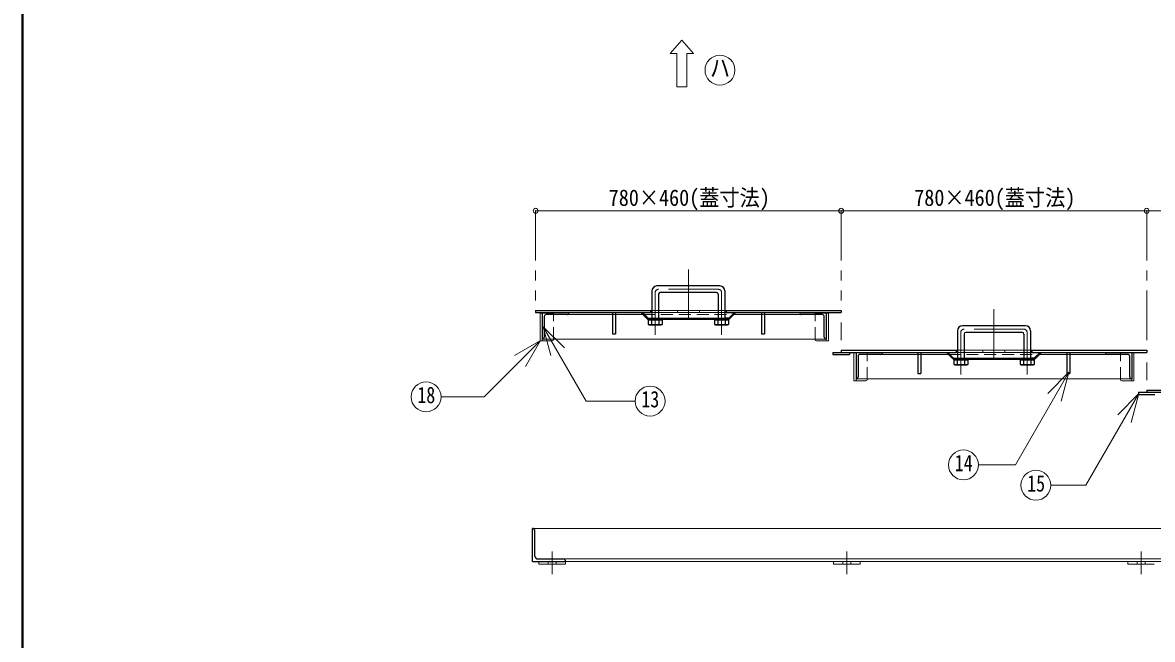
# Model space of a CAD drawing. Units: millimetres at full size, sheet at 1:15; details may follow other scales. Extents: x -3171 to 2904, y -2098 to 2117.
# Drawn here: x -3171 to -1470, y -225 to 704 of the extents above; entities that cross this region are included whole.
import ezdxf
from ezdxf.enums import TextEntityAlignment as Align

# ---------------------------------------------------------------- set-up
doc = ezdxf.new("R2010")
doc.units = ezdxf.units.MM
doc.header["$LTSCALE"] = 15
doc.header["$PDMODE"] = 32
doc.header["$PDSIZE"] = 7.5
doc.linetypes.add('CHAIN1', pattern=[8, 5, -1, 1, -1])
doc.linetypes.add('DASHED1', pattern=[1.8, 1.2, -0.6])
doc.layers.add('0-0_ﾚｲﾔ1', color=4, linetype='Continuous', lineweight=9)
doc.styles.add('ＭＳ ゴシック', font='')
doc.styles.get('ＭＳ ゴシック').set_extended_font_data('MS Gothic')

msp = doc.modelspace()

# ---------------------------------------------------------------- linework, layer by layer
at = {"layer": '0-0_ﾚｲﾔ1', "color": 1, "lineweight": 40}
msp.add_line((-3170.88, -2097.95), (-3170.88, 2117.05), dxfattribs=at)
at = {"layer": '0-0_ﾚｲﾔ1', "color": 7, "lineweight": 18}
for p, q in [((-2178.38, 677.05), (-2195.88, 657.05)), ((-2178.38, 677.05), (-2160.88, 657.05)), ((-2195.88, 657.05), (-2185.88, 657.05)), ((-2185.88, 657.05), (-2185.88, 607.05)), ((-2170.88, 657.05), (-2170.88, 607.05)), ((-2170.88, 657.05), (-2160.88, 657.05)), ((-2185.88, 607.05), (-2170.88, 607.05)), ((-2391.58, 266.25), (-2391.58, 224.25)), ((-2391.58, 266.25), (-2388.38, 266.25)), ((-2225.38, 270.25), (-2223.38, 270.25)), ((-2225.38, 267.05), (-2223.38, 267.05)), ((-2224.38, 258.55), (-2223.38, 258.55)), ((-2224.38, 257.05), (-2223.38, 257.05)), ((-2213.38, 270.25), (-2184.97, 270.25)), ((-2213.38, 267.05), (-2184.97, 267.05)), ((-2212.38, 258.55), (-2213.38, 258.55)), ((-2212.38, 257.05), (-2213.38, 257.05)), ((-2184.97, 270.25), (-2184.97, 267.05)), ((-2151.8, 270.25), (-2123.38, 270.25)), ((-2151.8, 270.25), (-2151.8, 267.05)), ((-2151.8, 267.05), (-2123.38, 267.05)), ((-2124.38, 258.55), (-2123.38, 258.55)), ((-2124.38, 257.05), (-2123.38, 257.05)), ((-2113.38, 270.25), (-2111.38, 270.25)), ((-2113.38, 267.05), (-2111.38, 267.05)), ((-2112.38, 258.55), (-2113.38, 258.55)), ((-2112.38, 257.05), (-2113.38, 257.05)), ((-1960.88, 266.25), (-1957.68, 266.25)), ((-1957.68, 266.25), (-1957.68, 224.25)), ((-2386.96, 245.73), (-2375.31, 202.26)), ((-2386.96, 245.73), (-2322.29, 133.72)), ((-2386.96, 245.73), (-2355.14, 213.91)), ((-2391.1, 224.91), (-2475.93, 140.08)), ((-2391.1, 224.91), (-2430.07, 202.41)), ((-2391.1, 224.91), (-2413.6, 185.94)), ((-2388.38, 224.25), (-2391.58, 224.25)), ((-2388.38, 227.05), (-2388.38, 224.25)), ((-1960.88, 227.05), (-1960.88, 224.25)), ((-1960.88, 224.25), (-1957.68, 224.25)), ((-1765.38, 210.25), (-1763.38, 210.25)), ((-1765.38, 207.05), (-1763.38, 207.05)), ((-1753.38, 210.25), (-1724.97, 210.25)), ((-1753.38, 207.05), (-1724.97, 207.05)), ((-1724.97, 210.25), (-1724.97, 207.05)), ((-1691.8, 210.25), (-1663.38, 210.25)), ((-1691.8, 210.25), (-1691.8, 207.05)), ((-1691.8, 207.05), (-1663.38, 207.05)), ((-1653.38, 210.25), (-1651.38, 210.25)), ((-1653.38, 207.05), (-1651.38, 207.05)), ((-1497.68, 206.25), (-1500.88, 206.25)), ((-1497.68, 206.25), (-1497.68, 164.25)), ((-1764.38, 198.55), (-1763.38, 198.55)), ((-1764.38, 197.05), (-1763.38, 197.05)), ((-1752.38, 198.55), (-1753.38, 198.55)), ((-1752.38, 197.05), (-1753.38, 197.05)), ((-1664.38, 198.55), (-1663.38, 198.55)), ((-1664.38, 197.05), (-1663.38, 197.05)), ((-1652.38, 198.55), (-1653.38, 198.55)), ((-1652.38, 197.05), (-1653.38, 197.05)), ((-1595.46, 177.14), (-1676, 37.63)), ((-1595.46, 177.14), (-1627.28, 145.32)), ((-1595.46, 177.14), (-1607.1, 133.67)), ((-1915.88, 164.25), (-1919.08, 164.25)), ((-1915.88, 167.05), (-1915.88, 164.25)), ((-1500.88, 167.05), (-1500.88, 164.25)), ((-1500.88, 164.25), (-1497.68, 164.25)), ((-2540.9, 140.08), (-2475.93, 140.08)), ((-1490.2, 145.02), (-1569.9, 6.99)), ((-1490.2, 145.02), (-1522.02, 113.2)), ((-1490.2, 145.02), (-1501.85, 101.56)), ((-2322.29, 133.72), (-2248.62, 133.72)), ((-1731.84, 37.63), (-1676, 37.63)), ((-1622.7, 6.99), (-1569.9, 6.99)), ((-1013.38, -57.95), (-2403.38, -57.95)), ((-2357.38, -103.95), (-1059.38, -103.95)), ((-2353.38, -107.95), (-1063.38, -107.95))]:
    msp.add_line(p, q, dxfattribs=at)
at = {"layer": '0-0_ﾚｲﾔ1', "linetype": 'CHAIN1'}
for p, q in [((-2398.38, 420.25), (-2398.38, 285.25)), ((-1938.38, 420.25), (-1938.38, 285.25)), ((-1478.38, 420.25), (-1478.38, 225.25)), ((-2168.38, 332.05), (-2168.38, 252.05)), ((-2218.38, 297.05), (-2218.38, 233.55)), ((-2123.38, 302.05), (-2213.38, 302.05)), ((-2118.38, 297.05), (-2118.38, 233.55)), ((-1708.38, 272.05), (-1708.38, 192.05)), ((-1938.38, 252.05), (-1938.38, 225.25)), ((-1663.38, 242.05), (-1753.38, 242.05)), ((-1758.38, 237.05), (-1758.38, 173.55)), ((-1658.38, 237.05), (-1658.38, 173.55)), ((-1478.38, 192.05), (-1478.38, 165.25)), ((-2373.38, -126.95), (-2373.38, -92.95)), ((-1929.88, -126.95), (-1929.88, -92.95)), ((-1486.88, -126.95), (-1486.88, -92.95))]:
    msp.add_line(p, q, dxfattribs=at)
at = {"layer": '0-0_ﾚｲﾔ1'}
for p, q in [((-2398.38, 420.25), (-1938.38, 420.25)), ((-1938.38, 420.25), (-1478.38, 420.25)), ((-1478.38, 420.25), (-1018.38, 420.25)), ((-2351.38, 264.05), (-2282.88, 264.05)), ((-2278.38, 264.05), (-2236.88, 264.05)), ((-2151.8, 270.25), (-2184.97, 270.25)), ((-2184.97, 267.05), (-2151.8, 267.05)), ((-2099.88, 264.05), (-2058.38, 264.05)), ((-2053.88, 264.05), (-1997.88, 264.05)), ((-2388.38, 227.05), (-1960.88, 227.05)), ((-2373.58, 224.25), (-2388.38, 224.25)), ((-2371.58, 226.25), (-2371.58, 227.05)), ((-1977.68, 226.25), (-1977.68, 227.05)), ((-1975.68, 224.25), (-1960.88, 224.25)), ((-1691.8, 210.25), (-1724.97, 210.25)), ((-1724.97, 207.05), (-1691.8, 207.05)), ((-1822.88, 204.05), (-1878.88, 204.05)), ((-1776.88, 204.05), (-1818.38, 204.05)), ((-1598.38, 204.05), (-1639.88, 204.05)), ((-1537.88, 204.05), (-1593.88, 204.05)), ((-1915.88, 167.05), (-1500.88, 167.05)), ((-1901.08, 164.25), (-1915.88, 164.25)), ((-1899.08, 166.25), (-1899.08, 167.05)), ((-1517.68, 166.25), (-1517.68, 167.05)), ((-1515.68, 164.25), (-1500.88, 164.25)), ((-2393.38, -111.95), (-2393.38, -107.95)), ((-2393.38, -111.95), (-2353.38, -111.95)), ((-2353.38, -111.95), (-2353.38, -107.95)), ((-1949.88, -111.95), (-1949.88, -107.95)), ((-1949.88, -111.95), (-1909.88, -111.95)), ((-1909.88, -111.95), (-1909.88, -107.95)), ((-1506.88, -111.95), (-1506.88, -107.95)), ((-1506.88, -111.95), (-1466.88, -111.95))]:
    msp.add_line(p, q, dxfattribs=at)
at = {"layer": '0-0_ﾚｲﾔ1', "color": 5, "lineweight": 25}
for p, q in [((-2120.88, 307.05), (-2215.88, 307.05)), ((-2223.38, 299.55), (-2223.38, 256.55)), ((-2213.38, 294.55), (-2213.38, 256.55)), ((-2125.88, 297.05), (-2210.88, 297.05)), ((-2123.38, 294.55), (-2123.38, 256.55)), ((-2113.38, 299.55), (-2113.38, 256.55)), ((-2398.38, 270.25), (-2225.38, 270.25)), ((-2398.38, 270.25), (-2398.38, 267.05)), ((-2398.38, 267.05), (-2225.38, 267.05)), ((-2388.38, 267.05), (-2388.38, 227.05)), ((-2385.38, 261.05), (-2385.38, 230.05)), ((-2351.38, 264.05), (-2382.38, 264.05)), ((-2282.88, 267.05), (-2282.88, 235.05)), ((-2278.38, 267.05), (-2278.38, 235.05)), ((-2230.76, 257.92), (-2239.88, 267.05)), ((-2230.14, 259.42), (-2237.76, 267.05)), ((-2228.88, 256.05), (-2227.38, 256.55)), ((-2228.88, 256.05), (-2207.88, 256.05)), ((-2228.88, 256.05), (-2228.88, 249.05)), ((-2228.64, 257.05), (-2224.38, 257.05)), ((-2228.02, 258.55), (-2224.38, 258.55)), ((-2227.38, 256.55), (-2209.38, 256.55)), ((-2225.38, 270.25), (-2225.38, 267.05)), ((-2224.38, 258.55), (-2224.38, 257.05)), ((-2223.88, 256.05), (-2223.88, 249.05)), ((-2212.88, 256.05), (-2212.88, 249.05)), ((-2212.38, 258.55), (-2212.38, 257.05)), ((-2212.38, 258.55), (-2124.38, 258.55)), ((-2212.38, 257.05), (-2124.38, 257.05)), ((-2128.88, 256.05), (-2127.38, 256.55)), ((-2128.88, 256.05), (-2107.88, 256.05)), ((-2127.38, 256.55), (-2109.38, 256.55)), ((-2124.38, 258.55), (-2124.38, 257.05)), ((-2123.88, 256.05), (-2123.88, 249.05)), ((-2118.38, 256.55), (-2112.88, 256.05)), ((-2112.88, 256.05), (-2109.38, 256.55)), ((-2112.38, 258.55), (-2112.38, 257.05)), ((-2108.75, 258.55), (-2112.38, 258.55)), ((-2112.38, 257.05), (-2108.13, 257.05)), ((-2111.38, 270.25), (-1938.38, 270.25)), ((-2111.38, 270.25), (-2111.38, 267.05)), ((-2111.38, 267.05), (-1938.38, 267.05)), ((-2106.63, 259.42), (-2099, 267.05)), ((-2106, 257.92), (-2096.88, 267.05)), ((-2058.38, 267.05), (-2058.38, 235.05)), ((-2053.88, 267.05), (-2053.88, 235.05)), ((-1966.88, 264.05), (-1997.88, 264.05)), ((-1963.88, 230.05), (-1963.88, 261.05)), ((-1960.88, 267.05), (-1960.88, 227.05)), ((-1938.38, 270.25), (-1938.38, 267.05)), ((-2228.88, 249.05), (-2207.88, 249.05)), ((-2228.88, 249.05), (-2227.38, 248.55)), ((-2227.38, 248.55), (-2223.88, 249.05)), ((-2227.38, 248.55), (-2209.38, 248.55)), ((-2223.88, 249.05), (-2218.38, 248.55)), ((-2218.38, 248.55), (-2212.88, 249.05)), ((-2212.88, 249.05), (-2209.38, 248.55)), ((-2128.88, 249.05), (-2107.88, 249.05)), ((-2127.38, 248.55), (-2109.38, 248.55)), ((-2107.88, 249.05), (-2109.38, 248.55)), ((-1763.38, 239.55), (-1763.38, 196.55)), ((-1660.88, 247.05), (-1755.88, 247.05)), ((-1653.38, 239.55), (-1653.38, 196.55)), ((-2282.88, 235.05), (-2278.38, 235.05)), ((-2058.38, 235.05), (-2053.88, 235.05)), ((-1753.38, 234.55), (-1753.38, 196.55)), ((-1665.88, 237.05), (-1750.88, 237.05)), ((-1663.38, 234.55), (-1663.38, 196.55)), ((-1950.88, 207.05), (-1765.38, 207.05)), ((-1950.88, 207.05), (-1950.88, 203.85)), ((-1938.38, 210.25), (-1765.38, 210.25)), ((-1938.38, 210.25), (-1938.38, 207.05)), ((-1925.88, 207.05), (-1925.88, 203.85)), ((-1915.88, 207.05), (-1915.88, 167.05)), ((-1818.38, 207.05), (-1818.38, 175.05)), ((-1770.76, 197.92), (-1779.88, 207.05)), ((-1770.14, 199.42), (-1777.76, 207.05)), ((-1765.38, 210.25), (-1765.38, 207.05)), ((-1651.38, 210.25), (-1478.38, 210.25)), ((-1651.38, 210.25), (-1651.38, 207.05)), ((-1651.38, 207.05), (-1478.38, 207.05)), ((-1646.63, 199.42), (-1639, 207.05)), ((-1646, 197.92), (-1636.88, 207.05)), ((-1598.38, 207.05), (-1598.38, 175.05)), ((-1593.88, 207.05), (-1593.88, 175.05)), ((-1500.88, 207.05), (-1500.88, 167.05)), ((-1478.38, 210.25), (-1478.38, 207.05)), ((-1950.88, 203.85), (-1925.88, 203.85)), ((-1912.88, 201.05), (-1912.88, 170.05)), ((-1878.88, 204.05), (-1909.88, 204.05)), ((-1768.88, 196.05), (-1767.38, 196.55)), ((-1768.88, 196.05), (-1747.88, 196.05)), ((-1768.88, 196.05), (-1768.88, 189.05)), ((-1768.88, 189.05), (-1747.88, 189.05)), ((-1768.88, 189.05), (-1767.38, 188.55)), ((-1768.64, 197.05), (-1764.38, 197.05)), ((-1768.02, 198.55), (-1764.38, 198.55)), ((-1767.38, 196.55), (-1749.38, 196.55)), ((-1767.38, 188.55), (-1763.88, 189.05)), ((-1767.38, 188.55), (-1749.38, 188.55)), ((-1764.38, 198.55), (-1764.38, 197.05)), ((-1763.88, 196.05), (-1763.88, 189.05)), ((-1763.88, 189.05), (-1758.38, 188.55)), ((-1758.38, 188.55), (-1752.88, 189.05)), ((-1752.88, 196.05), (-1752.88, 189.05)), ((-1752.88, 189.05), (-1749.38, 188.55)), ((-1752.38, 198.55), (-1752.38, 197.05)), ((-1752.38, 198.55), (-1664.38, 198.55)), ((-1752.38, 197.05), (-1664.38, 197.05)), ((-1668.88, 196.05), (-1667.38, 196.55)), ((-1668.88, 196.05), (-1647.88, 196.05)), ((-1668.88, 189.05), (-1647.88, 189.05)), ((-1667.38, 196.55), (-1649.38, 196.55)), ((-1667.38, 188.55), (-1649.38, 188.55)), ((-1664.38, 198.55), (-1664.38, 197.05)), ((-1663.88, 196.05), (-1663.88, 189.05)), ((-1658.38, 196.55), (-1652.88, 196.05)), ((-1652.88, 196.05), (-1649.38, 196.55)), ((-1652.38, 198.55), (-1652.38, 197.05)), ((-1648.75, 198.55), (-1652.38, 198.55)), ((-1652.38, 197.05), (-1648.13, 197.05)), ((-1647.88, 189.05), (-1649.38, 188.55)), ((-1506.88, 204.05), (-1537.88, 204.05)), ((-1503.88, 170.05), (-1503.88, 201.05)), ((-1598.38, 175.05), (-1593.88, 175.05)), ((-1490.88, 147.05), (-1305.38, 147.05)), ((-1490.88, 147.05), (-1490.88, 143.85)), ((-1490.88, 143.85), (-1465.88, 143.85)), ((-1478.38, 150.25), (-1305.38, 150.25)), ((-1478.38, 150.25), (-1478.38, 147.05)), ((-2403.38, -107.95), (-2403.38, -57.95)), ((-2399.38, -99.95), (-2399.38, -61.95)), ((-2403.38, -107.95), (-2353.38, -107.95)), ((-2395.38, -103.95), (-2357.38, -103.95))]:
    msp.add_line(p, q, dxfattribs=at)
at = {"layer": '0-0_ﾚｲﾔ1', "linetype": 'DASHED1'}
for p, q in [((-2388.38, 266.25), (-2371.58, 266.25)), ((-2371.58, 227.05), (-2371.58, 266.25)), ((-2282.88, 264.05), (-2278.38, 264.05)), ((-2236.88, 264.05), (-2099.88, 264.05)), ((-2223.38, 270.25), (-2213.38, 270.25)), ((-2223.38, 267.05), (-2213.38, 267.05)), ((-2223.38, 258.55), (-2213.38, 258.55)), ((-2223.38, 257.05), (-2213.38, 257.05)), ((-2113.38, 270.25), (-2123.38, 270.25)), ((-2113.38, 267.05), (-2123.38, 267.05)), ((-2113.38, 258.55), (-2123.38, 258.55)), ((-2113.38, 257.05), (-2123.38, 257.05)), ((-2058.38, 264.05), (-2053.88, 264.05)), ((-1977.68, 227.05), (-1977.68, 266.25)), ((-1960.88, 266.25), (-1977.68, 266.25)), ((-1915.88, 206.25), (-1899.08, 206.25)), ((-1899.08, 167.05), (-1899.08, 206.25)), ((-1763.38, 210.25), (-1753.38, 210.25)), ((-1763.38, 207.05), (-1753.38, 207.05)), ((-1653.38, 210.25), (-1663.38, 210.25)), ((-1653.38, 207.05), (-1663.38, 207.05)), ((-1517.68, 206.25), (-1500.88, 206.25)), ((-1517.68, 167.05), (-1517.68, 206.25)), ((-1822.88, 204.05), (-1818.38, 204.05)), ((-1776.88, 204.05), (-1639.88, 204.05)), ((-1763.38, 198.55), (-1753.38, 198.55)), ((-1763.38, 197.05), (-1753.38, 197.05)), ((-1653.38, 198.55), (-1663.38, 198.55)), ((-1653.38, 197.05), (-1663.38, 197.05)), ((-1598.38, 204.05), (-1593.88, 204.05)), ((-2379.38, -111.95), (-2379.38, -107.95)), ((-2367.38, -111.95), (-2367.38, -107.95)), ((-1935.88, -111.95), (-1935.88, -107.95)), ((-1923.88, -111.95), (-1923.88, -107.95)), ((-1492.88, -111.95), (-1492.88, -107.95)), ((-1480.88, -111.95), (-1480.88, -107.95))]:
    msp.add_line(p, q, dxfattribs=at)
at = {"layer": '0-0_ﾚｲﾔ1', "color": 5, "lineweight": 25}
for points in [[(-2227.38, 256.55), (-2223.88, 256.05), (-2218.38, 256.55)], [(-2218.38, 256.55), (-2212.88, 256.05), (-2209.38, 256.55)], [(-2209.38, 256.55), (-2207.88, 256.05), (-2207.88, 249.05), (-2209.38, 248.55)], [(-2128.88, 256.05), (-2128.88, 249.05), (-2127.38, 248.55), (-2123.88, 249.05)], [(-2127.38, 256.55), (-2123.88, 256.05), (-2118.38, 256.55)], [(-2112.88, 256.05), (-2112.88, 249.05), (-2109.38, 248.55)], [(-2109.38, 256.55), (-2107.88, 256.05), (-2107.88, 249.05)], [(-2123.88, 249.05), (-2118.38, 248.55), (-2112.88, 249.05)], [(-1822.88, 207.05), (-1822.88, 175.05), (-1818.38, 175.05)], [(-1767.38, 196.55), (-1763.88, 196.05), (-1758.38, 196.55)], [(-1758.38, 196.55), (-1752.88, 196.05), (-1749.38, 196.55)], [(-1749.38, 196.55), (-1747.88, 196.05), (-1747.88, 189.05), (-1749.38, 188.55)], [(-1668.88, 196.05), (-1668.88, 189.05), (-1667.38, 188.55), (-1663.88, 189.05)], [(-1667.38, 196.55), (-1663.88, 196.05), (-1658.38, 196.55)], [(-1663.88, 189.05), (-1658.38, 188.55), (-1652.88, 189.05)], [(-1652.88, 196.05), (-1652.88, 189.05), (-1649.38, 188.55)], [(-1649.38, 196.55), (-1647.88, 196.05), (-1647.88, 189.05)]]:
    msp.add_lwpolyline(points, dxfattribs=at)
at = {"layer": '0-0_ﾚｲﾔ1', "color": 7, "lineweight": 18}
msp.add_lwpolyline([(-1915.88, 206.25), (-1919.08, 206.25), (-1919.08, 164.25)], dxfattribs=at)
for centre in [(-2120.88, 632.05), (-2563.4, 140.08), (-2226.12, 133.72), (-1754.34, 37.63), (-1645.2, 6.99)]:
    msp.add_circle(centre, 22.5, dxfattribs=at)
at = {"layer": '0-0_ﾚｲﾔ1', "color": 5, "lineweight": 25}
for centre, radius, start, end in [((-2215.88, 299.55), 7.5, 90, 180), ((-2120.88, 299.55), 7.5, 0, 90), ((-2210.88, 294.55), 2.5, 90, 180), ((-2125.88, 294.55), 2.5, 0, 90), ((-2382.38, 261.05), 3, 90, 180), ((-2351.38, 267.05), 3, 270, 0), ((-2228.64, 260.05), 3, 225, 270), ((-2228.02, 261.55), 3, 225, 270), ((-2108.75, 261.55), 3, 270, 315), ((-2108.13, 260.05), 3, 270, 315), ((-1997.88, 267.05), 3, 180, 270), ((-1966.88, 261.05), 3, 0, 90), ((-1755.88, 239.55), 7.5, 90, 180), ((-1660.88, 239.55), 7.5, 0, 90), ((-2388.38, 230.05), 3, 270, 0), ((-1960.88, 230.05), 3, 180, 270), ((-1750.88, 234.55), 2.5, 90, 180), ((-1665.88, 234.55), 2.5, 0, 90), ((-1878.88, 207.05), 3, 270, 0), ((-1537.88, 207.05), 3, 180, 270), ((-1909.88, 201.05), 3, 90, 180), ((-1768.64, 200.05), 3, 225, 270), ((-1768.02, 201.55), 3, 225, 270), ((-1648.75, 201.55), 3, 270, 315), ((-1648.13, 200.05), 3, 270, 315), ((-1506.88, 201.05), 3, 0, 90), ((-1915.88, 170.05), 3, 270, 0), ((-1500.88, 170.05), 3, 180, 270), ((-2403.38, -61.95), 4, 0, 90), ((-2395.38, -99.95), 4, 180, 270), ((-2357.38, -107.95), 4, 0, 90)]:
    msp.add_arc(centre, radius, start, end, dxfattribs=at)
at = {"layer": '0-0_ﾚｲﾔ1', "linetype": 'CHAIN1'}
for centre, start, end in [((-2213.38, 297.05), 90, 180), ((-2123.38, 297.05), 0, 90), ((-1753.38, 237.05), 90, 180), ((-1663.38, 237.05), 0, 90)]:
    msp.add_arc(centre, 5, start, end, dxfattribs=at)
at = {"layer": '0-0_ﾚｲﾔ1'}
for centre, start, end in [((-2373.58, 226.25), 270, 0), ((-1975.68, 226.25), 180, 270), ((-1901.08, 166.25), 270, 0), ((-1515.68, 166.25), 180, 270)]:
    msp.add_arc(centre, 2, start, end, dxfattribs=at)
at = {"layer": '0-0_ﾚｲﾔ1', "color": 1}
for p in [(-2398.38, 420.25), (-1938.38, 420.25), (-1478.38, 420.25)]:
    msp.add_point(p, dxfattribs=at)

# ---------------------------------------------------------------- texts
at = {"layer": '0-0_ﾚｲﾔ1', "color": 7, "style": 'ＭＳ ゴシック'}
for s, height, width, p in [('ハ', 27.49, 0.8, (-2135.88, 613.3)), ('780×460(蓋寸法)', 24.74, 0.9, (-2288.38, 420.25)), ('780×460(蓋寸法)', 24.74, 0.9, (-1828.38, 420.25)), ('18', 24.74, 0.8, (-2576.52, 123.2)), ('13', 24.74, 0.8, (-2239.24, 116.84)), ('14', 24.74, 0.8, (-1767.46, 20.76)), ('15', 24.74, 0.8, (-1658.33, -9.89))]:
    msp.add_text(s, height=height, dxfattribs=dict(at, width=width)).set_placement(p, align=Align.BOTTOM_LEFT)

doc.saveas('drawing.dxf')
